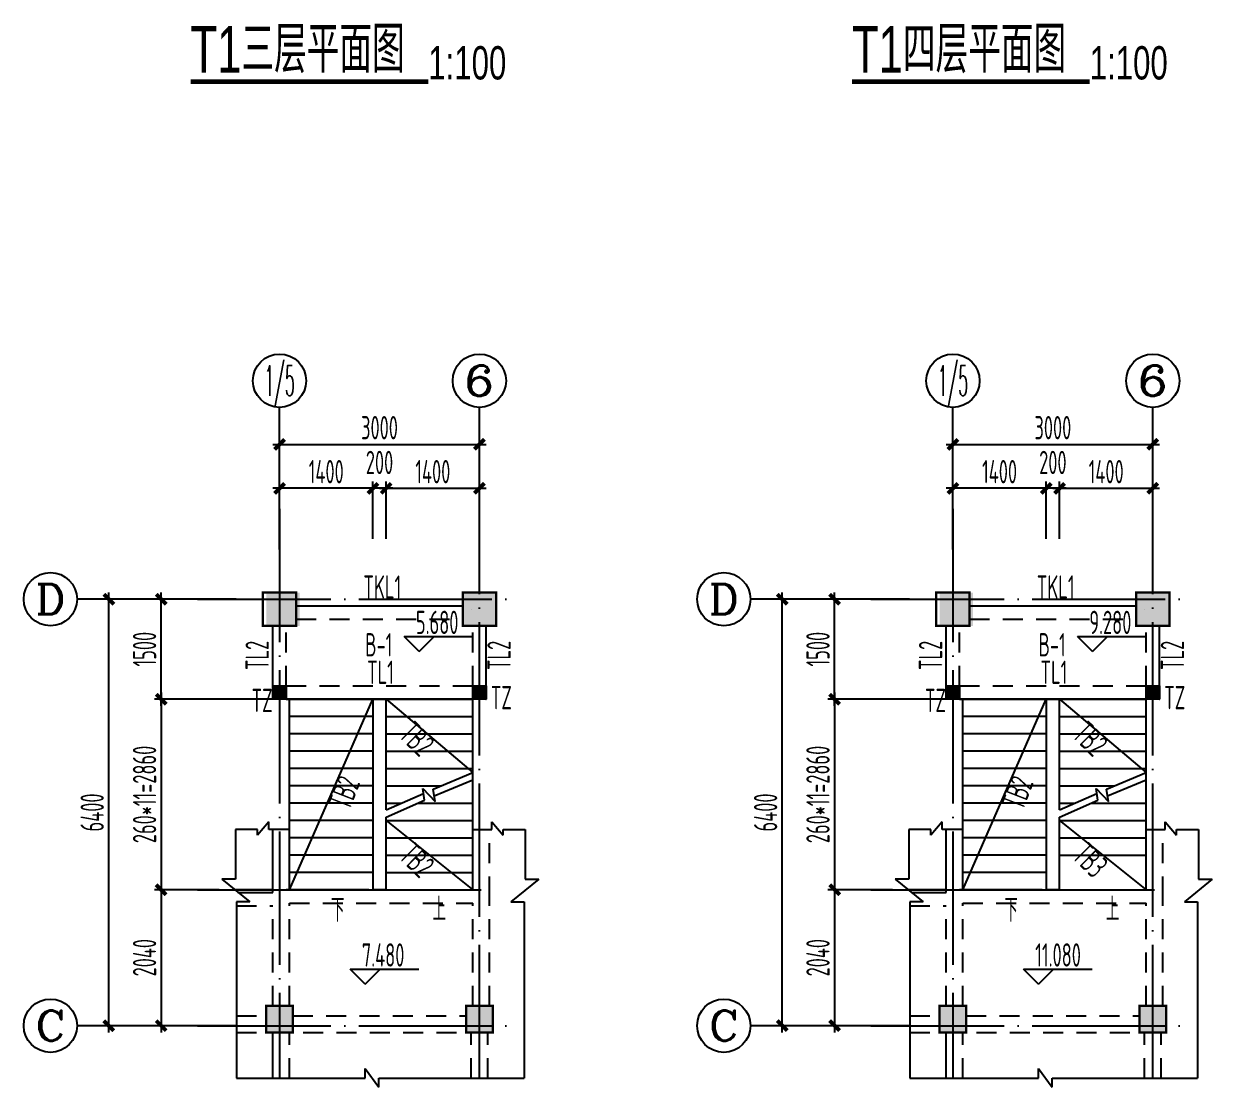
# Model space of a CAD drawing. Extents: x -472319 to -112444, y -516749 to -5704.
# Drawn here: x -192346 to -174507, y -431916 to -415958 of the extents above; entities that cross this region are included whole.
import ezdxf
from ezdxf.enums import TextEntityAlignment as Align

# ---------------------------------------------------------------- set-up
doc = ezdxf.new("R2010")
doc.units = 0
doc.header["$LTSCALE"] = 100
doc.header["$MEASUREMENT"] = 0
for name, pattern in [('3', [5, 3, -2]), ('CENTER', [2, 1.25, -0.25, 0.25, -0.25]), ('DOTE', [2.42, 2, -0.2, 0.02, -0.2])]:
    doc.linetypes.add(name, pattern=pattern)
for name, color, linetype in [('1301', 24, 'Continuous'), ('AXIS', 3, 'Continuous'), ('AXIS_TEXT', 7, 'Continuous'), ('COLUMN', 9, 'Continuous'), ('DIM_ELEV', 3, 'Continuous'), ('DIM_SYMB', 3, 'Continuous'), ('DOTE', 1, 'CENTER'), ('PUB_DIM', 3, 'Continuous'), ('S_BEAM', 4, 'Continuous'), ('S_BEAMDASH', 134, '3'), ('S_CL', 2, 'Continuous'), ('STAIR', 2, 'Continuous'), ('填充', 8, 'Continuous'), ('板标注', 221, 'Continuous'), ('梁', 4, 'Continuous'), ('梁虚线', 134, '3')]:
    doc.layers.add(name, color=color, linetype=linetype)
doc.styles.add('_TCH_AXIS', font='COMPLEX', dxfattribs={"bigfont": 'GBCBIG'})
doc.styles.add('COMPLEX', font='COMPLEX')
doc.styles.add('eromans.shx', font='eromans.shx', dxfattribs={"width": 0.7, "bigfont": 'hztxt.shx'})
doc.styles.add('HZ', font='tssdeng.shx', dxfattribs={"width": 0.6, "height": 350, "bigfont": 'a.shx'})
doc.dimstyles.new('DIMN', dxfattribs={"dimtxt": 350, "dimasz": 150, "dimexe": 100, "dimexo": 100, "dimgap": 75, "dimtad": 1, "dimdec": 0, "dimzin": 0, "dimdsep": 46, "dimtxsty": 'HZ', "dimblk": 'ARCHTICK', "dimcen": 0.09, "dimdle": 100, "dimclrd": 3, "dimclre": 3, "dimclrt": 7, "dimazin": 2, "dimtfac": 1, "dimtdec": 0, "dimtmove": 2, "dimatfit": 3, "dimldrblk": 'ARCHTICK', "dimfxl": 1, "dimtolj": 1, "dimtzin": 0, "dimarcsym": 0})

# ---------------------------------------------------------------- blocks, each defined once
blk = doc.blocks.new('_ArchTick')
at = {"color": 0, "linetype": 'ByBlock', "const_width": 0.4}
blk.add_lwpolyline([(-0.5, -0.5), (0.5, 0.5)], dxfattribs=at)
blk = doc.blocks.new('*D2697')
at = {"layer": 'AXIS', "color": 3, "lineweight": -2, "transparency": 16777216}
for p, q in [((-188506, -423139), (-188506, -422169)), ((-185506, -423139), (-185506, -422169)), ((-188606, -422269), (-185406, -422269))]:
    blk.add_line(p, q, dxfattribs=at)
at = {"layer": 'Defpoints', "color": 0, "transparency": 16777216}
for p in [(-185506, -422269), (-188506, -423239), (-185506, -423239)]:
    blk.add_point(p, dxfattribs=at)
at = {"layer": 'AXIS', "color": 3, "lineweight": -2, "transparency": 16777216, "xscale": 150, "yscale": 150, "zscale": 150, "rotation": 180}
blk.add_blockref('_ArchTick', (-188506, -422269), dxfattribs=at)
at = {"layer": 'AXIS', "color": 3, "lineweight": -2, "transparency": 16777216, "xscale": 150, "yscale": 150, "zscale": 150}
blk.add_blockref('_ArchTick', (-185506, -422269), dxfattribs=at)
at = {"layer": 'AXIS', "color": 7, "transparency": 16777216, "insert": (-187006, -422019), "char_height": 350, "attachment_point": 5, "style": 'HZ'}
blk.add_mtext('\\A1;3000', dxfattribs=at)
blk = doc.blocks.new('*D2698')
at = {"layer": 'AXIS', "color": 3, "lineweight": -2, "transparency": 16777216}
for p, q in [((-191069, -431093), (-191069, -424493)), ((-189839, -424593), (-191169, -424593)), ((-189839, -430993), (-191169, -430993))]:
    blk.add_line(p, q, dxfattribs=at)
at = {"layer": 'Defpoints', "color": 0, "transparency": 16777216}
for p in [(-191069, -424593), (-189739, -424593), (-189739, -430993)]:
    blk.add_point(p, dxfattribs=at)
at = {"layer": 'AXIS', "color": 3, "lineweight": -2, "transparency": 16777216, "xscale": 150, "yscale": 150, "zscale": 150}
for p, rotation in [((-191069, -424593), 90), ((-191069, -430993), 270)]:
    blk.add_blockref('_ArchTick', p, dxfattribs=dict(at, rotation=rotation))
at = {"layer": 'AXIS', "color": 7, "transparency": 16777216, "insert": (-191319, -427793), "char_height": 350, "attachment_point": 5, "rotation": 90, "style": 'HZ'}
blk.add_mtext('\\A1;6400', dxfattribs=at)
blk = doc.blocks.new('_AXISO')
blk.add_circle((0, 0), 0.5)
at = {"layer": 'AXIS_TEXT', "style": 'COMPLEX', "width": 1.041667}
blk.add_attdef('A', text='', height=0.56, dxfattribs=at).set_placement((-0.25, -0.28), (0.25, -0.28), align=Align.FIT)
blk = doc.blocks.new('*D2699')
at = {"layer": '1301', "color": 3, "lineweight": -2, "transparency": 16777216}
for p, q in [((-189412, -428953), (-190383, -428953)), ((-190283, -428853), (-190283, -431093)), ((-189384, -430993), (-190383, -430993))]:
    blk.add_line(p, q, dxfattribs=at)
at = {"layer": 'Defpoints', "color": 0, "transparency": 16777216}
for p in [(-189312, -428953), (-190283, -430993), (-189284, -430993)]:
    blk.add_point(p, dxfattribs=at)
at = {"layer": '1301', "color": 3, "lineweight": -2, "transparency": 16777216, "xscale": 150, "yscale": 150, "zscale": 150}
for p, rotation in [((-190283, -428953), 90), ((-190283, -430993), 270)]:
    blk.add_blockref('_ArchTick', p, dxfattribs=dict(at, rotation=rotation))
at = {"layer": '1301', "color": 7, "transparency": 16777216, "insert": (-190533, -429973), "char_height": 350, "attachment_point": 5, "rotation": 90, "style": 'HZ'}
blk.add_mtext('\\A1;2040', dxfattribs=at)
blk = doc.blocks.new('*D2700')
at = {"layer": 'Defpoints', "color": 0, "transparency": 16777216}
for p in [(-190283, -424593), (-189429, -424593), (-189429, -426093)]:
    blk.add_point(p, dxfattribs=at)
at = {"layer": '填充', "color": 3, "lineweight": -2, "transparency": 16777216}
for p, q in [((-190283, -426193), (-190283, -424493)), ((-189529, -424593), (-190383, -424593)), ((-189529, -426093), (-190383, -426093))]:
    blk.add_line(p, q, dxfattribs=at)
at = {"layer": '填充', "color": 3, "lineweight": -2, "transparency": 16777216, "xscale": 150, "yscale": 150, "zscale": 150}
for p, rotation in [((-190283, -424593), 90), ((-190283, -426093), 270)]:
    blk.add_blockref('_ArchTick', p, dxfattribs=dict(at, rotation=rotation))
at = {"layer": '填充', "color": 7, "transparency": 16777216, "insert": (-190533, -425343), "char_height": 350, "attachment_point": 5, "rotation": 90, "style": 'HZ'}
blk.add_mtext('\\A1;1500', dxfattribs=at)
blk = doc.blocks.new('*D2701')
at = {"layer": 'Defpoints', "color": 0, "transparency": 16777216}
for p in [(-189529, -426093), (-190283, -428953), (-189529, -428953)]:
    blk.add_point(p, dxfattribs=at)
at = {"layer": '填充', "color": 3, "lineweight": -2, "transparency": 16777216}
for p, q in [((-189629, -426093), (-190383, -426093)), ((-190283, -425993), (-190283, -429053)), ((-189629, -428953), (-190383, -428953))]:
    blk.add_line(p, q, dxfattribs=at)
at = {"layer": '填充', "color": 3, "lineweight": -2, "transparency": 16777216, "xscale": 150, "yscale": 150, "zscale": 150}
for p, rotation in [((-190283, -426093), 90), ((-190283, -428953), 270)]:
    blk.add_blockref('_ArchTick', p, dxfattribs=dict(at, rotation=rotation))
at = {"layer": '填充', "color": 7, "transparency": 16777216, "insert": (-190533, -427523), "char_height": 350, "attachment_point": 5, "rotation": 90, "style": 'HZ'}
blk.add_mtext('\\A1;260*11=2860', dxfattribs=at)
blk = doc.blocks.new('*D2702')
at = {"layer": 'AXIS', "color": 3, "lineweight": -2, "transparency": 16777216}
for p, q in [((-186806, -422929), (-187206, -422929)), ((-187106, -423647), (-187106, -422829)), ((-186906, -423647), (-186906, -422829))]:
    blk.add_line(p, q, dxfattribs=at)
at = {"layer": 'Defpoints', "color": 0, "transparency": 16777216}
for p in [(-187106, -422929), (-187106, -423747), (-186906, -423747)]:
    blk.add_point(p, dxfattribs=at)
at = {"layer": 'AXIS', "color": 3, "lineweight": -2, "transparency": 16777216, "xscale": 150, "yscale": 150, "zscale": 150, "rotation": 180}
blk.add_blockref('_ArchTick', (-187106, -422929), dxfattribs=at)
at = {"layer": 'AXIS', "color": 3, "lineweight": -2, "transparency": 16777216, "xscale": 150, "yscale": 150, "zscale": 150}
blk.add_blockref('_ArchTick', (-186906, -422929), dxfattribs=at)
at = {"layer": 'AXIS', "color": 7, "transparency": 16777216, "insert": (-187006, -422541), "char_height": 350, "attachment_point": 5, "style": 'HZ'}
blk.add_mtext('\\A1;200', dxfattribs=at)
blk = doc.blocks.new('*D2703')
at = {"layer": 'AXIS', "color": 3, "lineweight": -2, "transparency": 16777216}
for p, q in [((-187006, -422929), (-185406, -422929)), ((-186906, -423687), (-186906, -422829)), ((-185506, -423687), (-185506, -422829))]:
    blk.add_line(p, q, dxfattribs=at)
at = {"layer": 'Defpoints', "color": 0, "transparency": 16777216}
for p in [(-185506, -422929), (-186906, -423787), (-185506, -423787)]:
    blk.add_point(p, dxfattribs=at)
at = {"layer": 'AXIS', "color": 3, "lineweight": -2, "transparency": 16777216, "xscale": 150, "yscale": 150, "zscale": 150, "rotation": 180}
blk.add_blockref('_ArchTick', (-186906, -422929), dxfattribs=at)
at = {"layer": 'AXIS', "color": 3, "lineweight": -2, "transparency": 16777216, "xscale": 150, "yscale": 150, "zscale": 150}
blk.add_blockref('_ArchTick', (-185506, -422929), dxfattribs=at)
at = {"layer": 'AXIS', "color": 7, "transparency": 16777216, "insert": (-186206, -422679), "char_height": 350, "attachment_point": 5, "style": 'HZ'}
blk.add_mtext('\\A1;1400', dxfattribs=at)
blk = doc.blocks.new('*D2704')
at = {"layer": 'AXIS', "color": 3, "lineweight": -2, "transparency": 16777216}
for p, q in [((-187006, -422929), (-188606, -422929)), ((-188506, -423687), (-188506, -422829)), ((-187106, -423687), (-187106, -422829))]:
    blk.add_line(p, q, dxfattribs=at)
at = {"layer": 'Defpoints', "color": 0, "transparency": 16777216}
for p in [(-188506, -422929), (-188506, -423787), (-187106, -423787)]:
    blk.add_point(p, dxfattribs=at)
at = {"layer": 'AXIS', "color": 3, "lineweight": -2, "transparency": 16777216, "xscale": 150, "yscale": 150, "zscale": 150, "rotation": 180}
blk.add_blockref('_ArchTick', (-188506, -422929), dxfattribs=at)
at = {"layer": 'AXIS', "color": 3, "lineweight": -2, "transparency": 16777216, "xscale": 150, "yscale": 150, "zscale": 150}
blk.add_blockref('_ArchTick', (-187106, -422929), dxfattribs=at)
at = {"layer": 'AXIS', "color": 7, "transparency": 16777216, "insert": (-187806, -422679), "char_height": 350, "attachment_point": 5, "style": 'HZ'}
blk.add_mtext('\\A1;1400', dxfattribs=at)
blk = doc.blocks.new('*D2705')
at = {"layer": 'AXIS', "color": 3, "lineweight": -2, "transparency": 16777216}
for p, q in [((-178399, -423139), (-178399, -422169)), ((-175399, -423139), (-175399, -422169)), ((-178499, -422269), (-175299, -422269))]:
    blk.add_line(p, q, dxfattribs=at)
at = {"layer": 'Defpoints', "color": 0, "transparency": 16777216}
for p in [(-175399, -422269), (-178399, -423239), (-175399, -423239)]:
    blk.add_point(p, dxfattribs=at)
at = {"layer": 'AXIS', "color": 3, "lineweight": -2, "transparency": 16777216, "xscale": 150, "yscale": 150, "zscale": 150, "rotation": 180}
blk.add_blockref('_ArchTick', (-178399, -422269), dxfattribs=at)
at = {"layer": 'AXIS', "color": 3, "lineweight": -2, "transparency": 16777216, "xscale": 150, "yscale": 150, "zscale": 150}
blk.add_blockref('_ArchTick', (-175399, -422269), dxfattribs=at)
at = {"layer": 'AXIS', "color": 7, "transparency": 16777216, "insert": (-176899, -422019), "char_height": 350, "attachment_point": 5, "style": 'HZ'}
blk.add_mtext('\\A1;3000', dxfattribs=at)
blk = doc.blocks.new('*D2706')
at = {"layer": 'AXIS', "color": 3, "lineweight": -2, "transparency": 16777216}
for p, q in [((-180961, -431093), (-180961, -424493)), ((-179731, -424593), (-181061, -424593)), ((-179731, -430993), (-181061, -430993))]:
    blk.add_line(p, q, dxfattribs=at)
at = {"layer": 'Defpoints', "color": 0, "transparency": 16777216}
for p in [(-180961, -424593), (-179631, -424593), (-179631, -430993)]:
    blk.add_point(p, dxfattribs=at)
at = {"layer": 'AXIS', "color": 3, "lineweight": -2, "transparency": 16777216, "xscale": 150, "yscale": 150, "zscale": 150}
for p, rotation in [((-180961, -424593), 90), ((-180961, -430993), 270)]:
    blk.add_blockref('_ArchTick', p, dxfattribs=dict(at, rotation=rotation))
at = {"layer": 'AXIS', "color": 7, "transparency": 16777216, "insert": (-181211, -427793), "char_height": 350, "attachment_point": 5, "rotation": 90, "style": 'HZ'}
blk.add_mtext('\\A1;6400', dxfattribs=at)
blk = doc.blocks.new('*D2707')
at = {"layer": '1301', "color": 3, "lineweight": -2, "transparency": 16777216}
for p, q in [((-179304, -428953), (-180275, -428953)), ((-180175, -428853), (-180175, -431093)), ((-179276, -430993), (-180275, -430993))]:
    blk.add_line(p, q, dxfattribs=at)
at = {"layer": 'Defpoints', "color": 0, "transparency": 16777216}
for p in [(-179204, -428953), (-180175, -430993), (-179176, -430993)]:
    blk.add_point(p, dxfattribs=at)
at = {"layer": '1301', "color": 3, "lineweight": -2, "transparency": 16777216, "xscale": 150, "yscale": 150, "zscale": 150}
for p, rotation in [((-180175, -428953), 90), ((-180175, -430993), 270)]:
    blk.add_blockref('_ArchTick', p, dxfattribs=dict(at, rotation=rotation))
at = {"layer": '1301', "color": 7, "transparency": 16777216, "insert": (-180425, -429973), "char_height": 350, "attachment_point": 5, "rotation": 90, "style": 'HZ'}
blk.add_mtext('\\A1;2040', dxfattribs=at)
blk = doc.blocks.new('*D2708')
at = {"layer": 'Defpoints', "color": 0, "transparency": 16777216}
for p in [(-180175, -424593), (-179321, -424593), (-179321, -426093)]:
    blk.add_point(p, dxfattribs=at)
at = {"layer": '填充', "color": 3, "lineweight": -2, "transparency": 16777216}
for p, q in [((-180175, -426193), (-180175, -424493)), ((-179421, -424593), (-180275, -424593)), ((-179421, -426093), (-180275, -426093))]:
    blk.add_line(p, q, dxfattribs=at)
at = {"layer": '填充', "color": 3, "lineweight": -2, "transparency": 16777216, "xscale": 150, "yscale": 150, "zscale": 150}
for p, rotation in [((-180175, -424593), 90), ((-180175, -426093), 270)]:
    blk.add_blockref('_ArchTick', p, dxfattribs=dict(at, rotation=rotation))
at = {"layer": '填充', "color": 7, "transparency": 16777216, "insert": (-180425, -425343), "char_height": 350, "attachment_point": 5, "rotation": 90, "style": 'HZ'}
blk.add_mtext('\\A1;1500', dxfattribs=at)
blk = doc.blocks.new('*D2709')
at = {"layer": 'Defpoints', "color": 0, "transparency": 16777216}
for p in [(-179421, -426093), (-180175, -428953), (-179421, -428953)]:
    blk.add_point(p, dxfattribs=at)
at = {"layer": '填充', "color": 3, "lineweight": -2, "transparency": 16777216}
for p, q in [((-179521, -426093), (-180275, -426093)), ((-180175, -425993), (-180175, -429053)), ((-179521, -428953), (-180275, -428953))]:
    blk.add_line(p, q, dxfattribs=at)
at = {"layer": '填充', "color": 3, "lineweight": -2, "transparency": 16777216, "xscale": 150, "yscale": 150, "zscale": 150}
for p, rotation in [((-180175, -426093), 90), ((-180175, -428953), 270)]:
    blk.add_blockref('_ArchTick', p, dxfattribs=dict(at, rotation=rotation))
at = {"layer": '填充', "color": 7, "transparency": 16777216, "insert": (-180425, -427523), "char_height": 350, "attachment_point": 5, "rotation": 90, "style": 'HZ'}
blk.add_mtext('\\A1;260*11=2860', dxfattribs=at)
blk = doc.blocks.new('*D2710')
at = {"layer": 'AXIS', "color": 3, "lineweight": -2, "transparency": 16777216}
for p, q in [((-176699, -422929), (-177099, -422929)), ((-176999, -423647), (-176999, -422829)), ((-176799, -423647), (-176799, -422829))]:
    blk.add_line(p, q, dxfattribs=at)
at = {"layer": 'Defpoints', "color": 0, "transparency": 16777216}
for p in [(-176999, -422929), (-176999, -423747), (-176799, -423747)]:
    blk.add_point(p, dxfattribs=at)
at = {"layer": 'AXIS', "color": 3, "lineweight": -2, "transparency": 16777216, "xscale": 150, "yscale": 150, "zscale": 150, "rotation": 180}
blk.add_blockref('_ArchTick', (-176999, -422929), dxfattribs=at)
at = {"layer": 'AXIS', "color": 3, "lineweight": -2, "transparency": 16777216, "xscale": 150, "yscale": 150, "zscale": 150}
blk.add_blockref('_ArchTick', (-176799, -422929), dxfattribs=at)
at = {"layer": 'AXIS', "color": 7, "transparency": 16777216, "insert": (-176899, -422541), "char_height": 350, "attachment_point": 5, "style": 'HZ'}
blk.add_mtext('\\A1;200', dxfattribs=at)
blk = doc.blocks.new('*D2711')
at = {"layer": 'AXIS', "color": 3, "lineweight": -2, "transparency": 16777216}
for p, q in [((-176899, -422929), (-175299, -422929)), ((-176799, -423687), (-176799, -422829)), ((-175399, -423687), (-175399, -422829))]:
    blk.add_line(p, q, dxfattribs=at)
at = {"layer": 'Defpoints', "color": 0, "transparency": 16777216}
for p in [(-175399, -422929), (-176799, -423787), (-175399, -423787)]:
    blk.add_point(p, dxfattribs=at)
at = {"layer": 'AXIS', "color": 3, "lineweight": -2, "transparency": 16777216, "xscale": 150, "yscale": 150, "zscale": 150, "rotation": 180}
blk.add_blockref('_ArchTick', (-176799, -422929), dxfattribs=at)
at = {"layer": 'AXIS', "color": 3, "lineweight": -2, "transparency": 16777216, "xscale": 150, "yscale": 150, "zscale": 150}
blk.add_blockref('_ArchTick', (-175399, -422929), dxfattribs=at)
at = {"layer": 'AXIS', "color": 7, "transparency": 16777216, "insert": (-176099, -422679), "char_height": 350, "attachment_point": 5, "style": 'HZ'}
blk.add_mtext('\\A1;1400', dxfattribs=at)
blk = doc.blocks.new('*D2712')
at = {"layer": 'AXIS', "color": 3, "lineweight": -2, "transparency": 16777216}
for p, q in [((-176899, -422929), (-178499, -422929)), ((-178399, -423687), (-178399, -422829)), ((-176999, -423687), (-176999, -422829))]:
    blk.add_line(p, q, dxfattribs=at)
at = {"layer": 'Defpoints', "color": 0, "transparency": 16777216}
for p in [(-178399, -422929), (-178399, -423787), (-176999, -423787)]:
    blk.add_point(p, dxfattribs=at)
at = {"layer": 'AXIS', "color": 3, "lineweight": -2, "transparency": 16777216, "xscale": 150, "yscale": 150, "zscale": 150, "rotation": 180}
blk.add_blockref('_ArchTick', (-178399, -422929), dxfattribs=at)
at = {"layer": 'AXIS', "color": 3, "lineweight": -2, "transparency": 16777216, "xscale": 150, "yscale": 150, "zscale": 150}
blk.add_blockref('_ArchTick', (-176999, -422929), dxfattribs=at)
at = {"layer": 'AXIS', "color": 7, "transparency": 16777216, "insert": (-177699, -422679), "char_height": 350, "attachment_point": 5, "style": 'HZ'}
blk.add_mtext('\\A1;1400', dxfattribs=at)

msp = doc.modelspace()

# ---------------------------------------------------------------- hatches: boundary and pattern name
at = {"layer": 'COLUMN'}
h = msp.add_hatch(dxfattribs=at)
h.set_pattern_fill('ANSI31', color=0)
h.set_pattern_definition([(45, (-179843.99805, -240354.82925), (-0.08838834765, 0.08838834765), [])])
h.paths.add_polyline_path([(-188406.498, -426092.829), (-188606.498, -426092.829), (-188606.498, -425892.829), (-188406.498, -425892.829)])
h = msp.add_hatch(dxfattribs=at)
h.set_pattern_fill('ANSI31', color=0)
h.set_pattern_definition([(45, (-182843.99805, -240354.82925), (-0.08838834765, 0.08838834765), [])])
h.paths.add_polyline_path([(-185406.498, -426092.829), (-185606.498, -426092.829), (-185606.498, -425892.829), (-185406.498, -425892.829)])
h = msp.add_hatch(dxfattribs=at)
h.set_pattern_fill('ANSI31', color=0)
h.set_pattern_definition([(45, (-169736.49805, -240354.82925), (-0.08838834765, 0.08838834765), [])])
h.paths.add_polyline_path([(-178298.998, -426092.829), (-178498.998, -426092.829), (-178498.998, -425892.829), (-178298.998, -425892.829)])
h = msp.add_hatch(dxfattribs=at)
h.set_pattern_fill('ANSI31', color=0)
h.set_pattern_definition([(45, (-172736.49805, -240354.82925), (-0.08838834765, 0.08838834765), [])])
h.paths.add_polyline_path([(-175298.998, -426092.829), (-175498.998, -426092.829), (-175498.998, -425892.829), (-175298.998, -425892.829)])
at = {"layer": 'S_CL'}
h = msp.add_hatch(dxfattribs=at)
h.set_pattern_fill('ANSI31', color=256, style=0)
h.set_pattern_definition([(45, (21528.5, 2362.5), (-0.088388347648, 0.088388347648), [])])
h.paths.add_polyline_path([(-188206.498, -424992.829), (-188206.498, -424492.829), (-188706.498, -424492.829), (-188706.498, -424992.829)])
h.paths.add_polyline_path([(-185256.5, -424992.829), (-185256.5, -424492.829), (-185756.5, -424492.829), (-185756.5, -424992.829)])
h.paths.add_polyline_path([(-185306.5, -431092.83), (-185306.5, -430692.83), (-185706.5, -430692.83), (-185706.5, -431092.83)])
h.paths.add_polyline_path([(-188306.498, -431092.83), (-188306.498, -430692.83), (-188706.498, -430692.83), (-188706.498, -431092.83)])
h = msp.add_hatch(dxfattribs=at)
h.set_pattern_fill('ANSI31', color=256, style=0)
h.set_pattern_definition([(45, (31636, 2362.5), (-0.088388347648, 0.088388347648), [])])
h.paths.add_polyline_path([(-178098.998, -424992.829), (-178098.998, -424492.829), (-178598.998, -424492.829), (-178598.998, -424992.829)])
h.paths.add_polyline_path([(-175149, -424992.829), (-175149, -424492.829), (-175649, -424492.829), (-175649, -424992.829)])
h.paths.add_polyline_path([(-175199, -431092.83), (-175199, -430692.83), (-175599, -430692.83), (-175599, -431092.83)])
h.paths.add_polyline_path([(-178198.998, -431092.83), (-178198.998, -430692.83), (-178598.998, -430692.83), (-178598.998, -431092.83)])

# ---------------------------------------------------------------- linework, layer by layer
at = {"layer": 'AXIS'}
for p, q in [((-188506.498, -423848.181), (-188506.498, -421714.386)), ((-185506.498, -423848.181), (-185506.498, -421714.386)), ((-178398.998, -423848.181), (-178398.998, -421714.386)), ((-175398.998, -423848.181), (-175398.998, -421714.386)), ((-189157.317, -424592.829), (-191545.817, -424592.829)), ((-179049.817, -424592.829), (-181438.317, -424592.829)), ((-189157.317, -430992.83), (-191545.817, -430992.83)), ((-179049.817, -430992.83), (-181438.317, -430992.83))]:
    msp.add_line(p, q, dxfattribs=at)
at = {"layer": 'COLUMN', "color": 0}
for points in [[(-188406.498, -426092.829), (-188606.498, -426092.829), (-188606.498, -425892.829), (-188406.498, -425892.829)], [(-185406.498, -426092.829), (-185606.498, -426092.829), (-185606.498, -425892.829), (-185406.498, -425892.829)], [(-178298.998, -426092.829), (-178498.998, -426092.829), (-178498.998, -425892.829), (-178298.998, -425892.829)], [(-175298.998, -426092.829), (-175498.998, -426092.829), (-175498.998, -425892.829), (-175298.998, -425892.829)]]:
    msp.add_lwpolyline(points, close=True, dxfattribs=at)
at = {"layer": 'DIM_ELEV'}
for p, q in [((-186412, -425379.829), (-186637, -425154.829)), ((-186637, -425154.829), (-185607.201, -425154.829)), ((-186412, -425379.829), (-186187, -425154.829)), ((-176304.5, -425379.829), (-176529.5, -425154.829)), ((-176529.5, -425154.829), (-175499.701, -425154.829)), ((-176304.5, -425379.829), (-176079.5, -425154.829)), ((-187223, -430370.329), (-187448, -430145.329)), ((-187448, -430145.329), (-186418.201, -430145.329)), ((-187223, -430370.329), (-186998, -430145.329)), ((-177115.5, -430370.329), (-177340.5, -430145.329)), ((-177340.5, -430145.329), (-176310.701, -430145.329)), ((-177115.5, -430370.329), (-176890.5, -430145.329))]:
    msp.add_line(p, q, dxfattribs=at)
at = {"layer": 'DIM_SYMB'}
for points in [[(-187756.498, -429082.829, 0, 0, 0), (-187756.498, -425510.596, 0, 0, 0), (-186256.498, -425510.596, 0, 0, 0), (-186256.498, -427242.829, 40, 0, 0), (-186256.498, -427392.829, 0, 0, 0)], [(-177648.998, -429082.829, 0, 0, 0), (-177648.998, -425510.596, 0, 0, 0), (-176148.998, -425510.596, 0, 0, 0), (-176148.998, -427242.829, 40, 0, 0), (-176148.998, -427392.829, 0, 0, 0)], [(-186226.498, -429125.192, 0, 0, 0), (-186226.498, -427845.192, 40, 0, 0), (-186226.498, -427695.192, 0, 0, 0)], [(-176118.998, -429125.192, 0, 0, 0), (-176118.998, -427845.192, 40, 0, 0), (-176118.998, -427695.192, 0, 0, 0)]]:
    msp.add_lwpolyline(points, format="xyseb", dxfattribs=at)
at = {"layer": 'DOTE', "linetype": 'DOTE', "ltscale": 10}
for p, q in [((-188506.498, -423238.681), (-188506.498, -431780.329)), ((-185506.498, -431779.329), (-185506.498, -423238.681)), ((-178398.998, -423238.681), (-178398.998, -431780.329)), ((-175398.998, -431779.329), (-175398.998, -423238.681)), ((-189738.817, -424592.829), (-184964, -424592.829)), ((-179631.317, -424592.829), (-174856.5, -424592.829)), ((-185406.498, -426092.829), (-189883.809, -426092.829)), ((-175298.998, -426092.829), (-179776.309, -426092.829)), ((-189738.817, -428952.829), (-185481.498, -428952.829)), ((-189738.817, -428952.829), (-188606.5, -428952.829)), ((-179631.317, -428952.829), (-175373.998, -428952.829)), ((-179631.317, -428952.829), (-178499, -428952.829)), ((-189738.817, -430992.83), (-184964, -430992.83)), ((-179631.317, -430992.83), (-174856.5, -430992.83))]:
    msp.add_line(p, q, dxfattribs=at)
at = {"layer": 'PUB_DIM', "const_width": 70}
for points in [[(-189843.046, -416828.829), (-186273.954, -416828.829)], [(-179914.546, -416828.829), (-176345.454, -416828.829)]]:
    msp.add_lwpolyline(points, dxfattribs=at)
at = {"layer": 'S_BEAM'}
for p, q in [((-185631.5, -424742.829), (-185631.5, -424742.829)), ((-175524, -424742.829), (-175524, -424742.829)), ((-188356.5, -428952.829), (-188356.5, -426092.829)), ((-185606.5, -428952.829), (-185606.498, -426092.829)), ((-178249, -428952.829), (-178249, -426092.829)), ((-175499, -428952.829), (-175498.998, -426092.829)), ((-188606.5, -428992.829), (-188606.5, -428049.829)), ((-178499, -428992.829), (-178499, -428049.829)), ((-189130.56, -428992.829), (-188606.5, -428992.829)), ((-188356.5, -428952.829), (-185606.5, -428952.829)), ((-179023.06, -428992.829), (-178499, -428992.829)), ((-178249, -428952.829), (-175499, -428952.829)), ((-188606.5, -431780.329), (-188606.5, -431092.83)), ((-178499, -431780.329), (-178499, -431092.83))]:
    msp.add_line(p, q, dxfattribs=at)
at = {"layer": 'S_BEAMDASH'}
for p, q in [((-185356.5, -429052.829), (-185356.5, -428049.829)), ((-175249, -429052.829), (-175249, -428049.829)), ((-189151, -429192.829), (-188606.5, -429192.829)), ((-188606.5, -430692.83), (-188606.5, -429192.829)), ((-188356.5, -430692.83), (-188356.5, -429152.829)), ((-188356.5, -429152.829), (-185606.5, -429152.829)), ((-188356.5, -430692.83), (-188356.5, -429152.829)), ((-185606.5, -430692.83), (-185606.5, -429152.829)), ((-185356.5, -430692.83), (-185356.5, -429052.829)), ((-179043.5, -429192.829), (-178499, -429192.829)), ((-178499, -430692.83), (-178499, -429192.829)), ((-178249, -430692.83), (-178249, -429152.829)), ((-178249, -429152.829), (-175499, -429152.829)), ((-178249, -430692.83), (-178249, -429152.829)), ((-175499, -430692.83), (-175499, -429152.829)), ((-175249, -430692.83), (-175249, -429052.829)), ((-189151, -430842.83), (-188706.498, -430842.83)), ((-188306.498, -430842.83), (-185706.5, -430842.83)), ((-179043.5, -430842.83), (-178598.998, -430842.83)), ((-178198.998, -430842.83), (-175599, -430842.83)), ((-189151, -431092.83), (-185706.5, -431092.83)), ((-188356.5, -431780.329), (-188356.5, -431092.83)), ((-185631.5, -431779.329), (-185631.5, -431092.83)), ((-185381.5, -431779.329), (-185381.5, -431092.83)), ((-179043.5, -431092.83), (-175599, -431092.83)), ((-178249, -431780.329), (-178249, -431092.83)), ((-175524, -431779.329), (-175524, -431092.83)), ((-175274, -431779.329), (-175274, -431092.83))]:
    msp.add_line(p, q, dxfattribs=at)
at = {"layer": 'S_CL', "const_width": 35}
for points in [[(-188256.498, -424992.829), (-188256.498, -424492.829), (-188756.498, -424492.829), (-188756.498, -424992.829)], [(-185256.5, -424992.829), (-185256.5, -424492.829), (-185756.5, -424492.829), (-185756.5, -424992.829)], [(-178148.998, -424992.829), (-178148.998, -424492.829), (-178648.998, -424492.829), (-178648.998, -424992.829)], [(-175149, -424992.829), (-175149, -424492.829), (-175649, -424492.829), (-175649, -424992.829)], [(-188306.498, -431092.83), (-188306.498, -430692.83), (-188706.498, -430692.83), (-188706.498, -431092.83)], [(-185306.5, -431092.83), (-185306.5, -430692.83), (-185706.5, -430692.83), (-185706.5, -431092.83)], [(-178198.998, -431092.83), (-178198.998, -430692.83), (-178598.998, -430692.83), (-178598.998, -431092.83)], [(-175199, -431092.83), (-175199, -430692.83), (-175599, -430692.83), (-175599, -431092.83)]]:
    msp.add_lwpolyline(points, close=True, dxfattribs=at)
at = {"layer": 'STAIR'}
for p, q in [((-187166.498, -426092.829), (-188406.498, -426092.829)), ((-188406.498, -426092.829), (-187166.498, -426092.829)), ((-188356.5, -428952.829), (-187106.498, -426092.829)), ((-187106.498, -426092.829), (-187106.498, -428952.829)), ((-187106.498, -426092.829), (-187106.498, -428952.829)), ((-186906.498, -427754.203), (-186906.498, -426092.829)), ((-186906.498, -427754.203), (-186906.498, -426092.829)), ((-186906.498, -426092.829), (-185606.5, -427193.204)), ((-186846.498, -426092.829), (-185606.498, -426092.829)), ((-186846.498, -426092.829), (-185606.498, -426092.829)), ((-177058.998, -426092.829), (-178298.998, -426092.829)), ((-178298.998, -426092.829), (-177058.998, -426092.829)), ((-178249, -428952.829), (-176998.998, -426092.829)), ((-176998.998, -426092.829), (-176998.998, -428952.829)), ((-176998.998, -426092.829), (-176998.998, -428952.829)), ((-176798.998, -427754.203), (-176798.998, -426092.829)), ((-176798.998, -427754.203), (-176798.998, -426092.829)), ((-176798.998, -426092.829), (-175499, -427193.204)), ((-176738.998, -426092.829), (-175498.998, -426092.829)), ((-176738.998, -426092.829), (-175498.998, -426092.829)), ((-187106.498, -426352.829), (-188356.5, -426352.829)), ((-186906.498, -426352.829), (-185606.5, -426352.829)), ((-176998.998, -426352.829), (-178249, -426352.829)), ((-176798.998, -426352.829), (-175499, -426352.829)), ((-187106.498, -426612.829), (-188356.5, -426612.829)), ((-186906.498, -426612.829), (-185606.5, -426612.829)), ((-176998.998, -426612.829), (-178249, -426612.829)), ((-176798.998, -426612.829), (-175499, -426612.829)), ((-187106.498, -426872.829), (-188356.5, -426872.829)), ((-186906.498, -426872.829), (-185606.5, -426872.829)), ((-176998.998, -426872.829), (-178249, -426872.829)), ((-176798.998, -426872.829), (-175499, -426872.829)), ((-187106.498, -427132.829), (-188356.5, -427132.829)), ((-186906.498, -427132.829), (-185606.5, -427132.829)), ((-186200.409, -427443.524), (-185606.5, -427193.204)), ((-176998.998, -427132.829), (-178249, -427132.829)), ((-176798.998, -427132.829), (-175499, -427132.829)), ((-176092.909, -427443.524), (-175499, -427193.204)), ((-187106.498, -427392.829), (-188356.5, -427392.829)), ((-186906.498, -427392.829), (-186085.194, -427392.829)), ((-186184.661, -427545.847), (-185606.5, -427302.456)), ((-176998.998, -427392.829), (-178249, -427392.829)), ((-176798.998, -427392.829), (-175977.694, -427392.829)), ((-176077.161, -427545.847), (-175499, -427302.456)), ((-186906.498, -427754.203), (-186346.602, -427507.849)), ((-186330.854, -427610.172), (-186357.996, -427433.817)), ((-186357.996, -427433.817), (-186171.999, -427628.114)), ((-186171.999, -427628.114), (-186200.409, -427443.524)), ((-176798.998, -427754.203), (-176239.102, -427507.849)), ((-176223.354, -427610.172), (-176250.496, -427433.817)), ((-176250.496, -427433.817), (-176064.499, -427628.114)), ((-176064.499, -427628.114), (-176092.909, -427443.524)), ((-187106.498, -427652.829), (-188356.5, -427652.829)), ((-186906.498, -427863.455), (-186330.854, -427610.172)), ((-186906.498, -427652.829), (-186676.103, -427652.829)), ((-186427.803, -427652.829), (-185606.5, -427652.829)), ((-176998.998, -427652.829), (-178249, -427652.829)), ((-176798.998, -427863.455), (-176223.354, -427610.172)), ((-176798.998, -427652.829), (-176568.603, -427652.829)), ((-176320.303, -427652.829), (-175499, -427652.829)), ((-188668, -427932.829), (-188837, -428133.829)), ((-188668, -428049.829), (-188668, -427932.829)), ((-187106.498, -427912.829), (-188356.5, -427912.829)), ((-186906.498, -428952.829), (-186906.498, -427863.455)), ((-186906.498, -428952.829), (-186906.498, -427863.455)), ((-186906.498, -427912.829), (-185606.5, -427912.829)), ((-186906.498, -427912.829), (-185606.5, -428952.829)), ((-185320, -428049.829), (-185320, -427932.829)), ((-185320, -427932.829), (-185151, -428133.829)), ((-178560.5, -427932.829), (-178729.5, -428133.829)), ((-178560.5, -428049.829), (-178560.5, -427932.829)), ((-176998.998, -427912.829), (-178249, -427912.829)), ((-176798.998, -428952.829), (-176798.998, -427863.455)), ((-176798.998, -428952.829), (-176798.998, -427863.455)), ((-176798.998, -427912.829), (-175499, -427912.829)), ((-176798.998, -427912.829), (-175499, -428952.829)), ((-175212.5, -428049.829), (-175212.5, -427932.829)), ((-175212.5, -427932.829), (-175043.5, -428133.829)), ((-188837, -428049.829), (-189168.5, -428049.829)), ((-189168.5, -428049.829), (-189168.5, -428796.329)), ((-188837, -428133.829), (-188837, -428049.829)), ((-188356.5, -428049.829), (-188668, -428049.829)), ((-185606.5, -428049.829), (-185320, -428049.829)), ((-185151, -428133.829), (-185151, -428049.829)), ((-185151, -428049.829), (-184819.5, -428049.829)), ((-184819.5, -428049.829), (-184819.5, -428796.329)), ((-178729.5, -428049.829), (-179061, -428049.829)), ((-179061, -428049.829), (-179061, -428796.329)), ((-178729.5, -428133.829), (-178729.5, -428049.829)), ((-178249, -428049.829), (-178560.5, -428049.829)), ((-175499, -428049.829), (-175212.5, -428049.829)), ((-175043.5, -428133.829), (-175043.5, -428049.829)), ((-175043.5, -428049.829), (-174712, -428049.829)), ((-174712, -428049.829), (-174712, -428796.329)), ((-187106.498, -428172.829), (-188356.5, -428172.829)), ((-186906.498, -428172.829), (-185606.5, -428172.829)), ((-176998.998, -428172.829), (-178249, -428172.829)), ((-176798.998, -428172.829), (-175499, -428172.829)), ((-187106.498, -428432.829), (-188356.5, -428432.829)), ((-186906.498, -428432.829), (-185606.5, -428432.829)), ((-176998.998, -428432.829), (-178249, -428432.829)), ((-176798.998, -428432.829), (-175499, -428432.829)), ((-189168.5, -428796.329), (-189373.5, -428796.329)), ((-189373.5, -428796.329), (-188955, -429134.829)), ((-187106.498, -428692.829), (-188356.5, -428692.829)), ((-186906.498, -428692.829), (-185606.5, -428692.829)), ((-184614.5, -428796.329), (-185033, -429134.829)), ((-184819.5, -428796.329), (-184614.5, -428796.329)), ((-179061, -428796.329), (-179266, -428796.329)), ((-179266, -428796.329), (-178847.5, -429134.829)), ((-176998.998, -428692.829), (-178249, -428692.829)), ((-174507, -428796.329), (-174925.5, -429134.829)), ((-174712, -428796.329), (-174507, -428796.329)), ((-188606.5, -428952.829), (-189180.013, -428952.829)), ((-187166.498, -428952.829), (-188406.498, -428952.829)), ((-186906.498, -428952.829), (-187106.498, -428952.829)), ((-186846.498, -428952.829), (-185581.498, -428952.829)), ((-178499, -428952.829), (-179072.513, -428952.829)), ((-177058.998, -428952.829), (-178298.998, -428952.829)), ((-176798.998, -428952.829), (-176998.998, -428952.829)), ((-176738.998, -428952.829), (-175473.998, -428952.829)), ((-188955, -429134.829), (-189151, -429134.829)), ((-189151, -429134.829), (-189151, -431780.329)), ((-185033, -429134.829), (-184837, -429134.829)), ((-184837, -429134.829), (-184837, -431779.329)), ((-178847.5, -429134.829), (-179043.5, -429134.829)), ((-179043.5, -429134.829), (-179043.5, -431780.329)), ((-174925.5, -429134.829), (-174729.5, -429134.829)), ((-174729.5, -429134.829), (-174729.5, -431779.329)), ((-187220.5, -431780.329), (-187220.5, -431636.829)), ((-187220.5, -431636.829), (-187018, -431916.329)), ((-177113, -431780.329), (-177113, -431636.829)), ((-177113, -431636.829), (-176910.5, -431916.329)), ((-189151, -431780.329), (-187220.5, -431780.329)), ((-187018, -431916.329), (-187018, -431779.329)), ((-187018, -431779.329), (-184837, -431779.329)), ((-179043.5, -431780.329), (-177113, -431780.329)), ((-176910.5, -431916.329), (-176910.5, -431779.329)), ((-176910.5, -431779.329), (-174729.5, -431779.329))]:
    msp.add_line(p, q, dxfattribs=at)
at = {"layer": '梁'}
for p, q in [((-188256.498, -424692.829), (-185756.5, -424692.829)), ((-178148.998, -424692.829), (-175649, -424692.829)), ((-188606.498, -426092.829), (-188606.498, -424992.829)), ((-185406.498, -426092.829), (-185406.498, -424992.829)), ((-178498.998, -426092.829), (-178498.998, -424992.829)), ((-175298.998, -426092.829), (-175298.998, -424992.829)), ((-188406.498, -426092.829), (-185606.498, -426092.829)), ((-178298.998, -426092.829), (-175498.998, -426092.829))]:
    msp.add_line(p, q, dxfattribs=at)
at = {"layer": '梁虚线'}
for p, q in [((-188256.498, -424892.829), (-185756.5, -424892.829)), ((-178148.998, -424892.829), (-175649, -424892.829)), ((-188406.498, -425892.829), (-188406.498, -424992.829)), ((-185606.498, -425892.829), (-185606.498, -424992.829)), ((-178298.998, -425892.829), (-178298.998, -424992.829)), ((-175498.998, -425892.829), (-175498.998, -424992.829)), ((-188406.498, -425892.829), (-185606.498, -425892.829)), ((-178298.998, -425892.829), (-175498.998, -425892.829))]:
    msp.add_line(p, q, dxfattribs=at)

# ---------------------------------------------------------------- block references
at = {"layer": 'AXIS'}
ref = msp.add_blockref('_AXISO', (-188506.498, -421314.386), dxfattribs=dict(at, xscale=800, yscale=800, zscale=800))
ref.add_attrib('A', '1/5', dxfattribs={"layer": 'AXIS_TEXT', "height": 452.5483, "style": '_TCH_AXIS', "width": 0.411765}).set_placement((-188732.772, -421540.66), (-188280.224, -421540.66), align=Align.FIT)
ref = msp.add_blockref('_AXISO', (-185506.498, -421314.386), dxfattribs=dict(at, xscale=800, yscale=800, zscale=800))
ref.add_attrib('A', '6', dxfattribs={"layer": 'AXIS_TEXT', "height": 452.548, "style": '_TCH_AXIS', "width": 1.5}).set_placement((-185732.772, -421540.66), (-185280.224, -421540.66), align=Align.FIT)
ref = msp.add_blockref('_AXISO', (-178398.998, -421314.386), dxfattribs=dict(at, xscale=800, yscale=800, zscale=800))
ref.add_attrib('A', '1/5', dxfattribs={"layer": 'AXIS_TEXT', "height": 452.5483, "style": '_TCH_AXIS', "width": 0.411765}).set_placement((-178625.272, -421540.66), (-178172.724, -421540.66), align=Align.FIT)
ref = msp.add_blockref('_AXISO', (-175398.998, -421314.386), dxfattribs=dict(at, xscale=800, yscale=800, zscale=800))
ref.add_attrib('A', '6', dxfattribs={"layer": 'AXIS_TEXT', "height": 452.548, "style": '_TCH_AXIS', "width": 1.5}).set_placement((-175625.272, -421540.66), (-175172.724, -421540.66), align=Align.FIT)
ref = msp.add_blockref('_AXISO', (-191945.817, -424592.829), dxfattribs=dict(at, xscale=800, yscale=800, zscale=800))
ref.add_attrib('A', 'D', dxfattribs={"layer": 'AXIS_TEXT', "height": 452.548, "style": '_TCH_AXIS', "width": 1.235294}).set_placement((-192172.091, -424819.103), (-191719.543, -424819.103), align=Align.FIT)
ref = msp.add_blockref('_AXISO', (-181838.317, -424592.829), dxfattribs=dict(at, xscale=800, yscale=800, zscale=800))
ref.add_attrib('A', 'D', dxfattribs={"layer": 'AXIS_TEXT', "height": 452.548, "style": '_TCH_AXIS', "width": 1.235294}).set_placement((-182064.591, -424819.103), (-181612.043, -424819.103), align=Align.FIT)
ref = msp.add_blockref('_AXISO', (-191945.817, -430992.83), dxfattribs=dict(at, xscale=800, yscale=800, zscale=800))
ref.add_attrib('A', 'C', dxfattribs={"layer": 'AXIS_TEXT', "height": 452.548, "style": '_TCH_AXIS', "width": 1.4}).set_placement((-192172.091, -431219.104), (-191719.543, -431219.104), align=Align.FIT)
ref = msp.add_blockref('_AXISO', (-181838.317, -430992.83), dxfattribs=dict(at, xscale=800, yscale=800, zscale=800))
ref.add_attrib('A', 'C', dxfattribs={"layer": 'AXIS_TEXT', "height": 452.548, "style": '_TCH_AXIS', "width": 1.4}).set_placement((-182064.591, -431219.104), (-181612.043, -431219.104), align=Align.FIT)

# ---------------------------------------------------------------- texts
at = {"layer": 'PUB_DIM', "color": 7}
for s, height, style, width, p in [('T1三层平面图', 700, 'eromans.shx', 0.7, (-189843.046, -416693.829)), ('T1四层平面图', 700, 'eromans.shx', 0.7, (-179914.546, -416693.829)), ('1:100', 500, 'eromans.shx', 0.7, (-186273.954, -416793.829)), ('1:100', 500, 'eromans.shx', 0.7, (-176345.454, -416793.829)), ('TKL1', 350, 'HZ', 0.6, (-187248.011, -424585.258)), ('TKL1', 350, 'HZ', 0.6, (-177140.511, -424585.258)), ('5.680', 350, 'HZ', 0.6, (-186459.967, -425115.829)), ('9.280', 350, 'HZ', 0.6, (-176352.467, -425115.829)), ('B-1', 350, 'HZ', 0.6, (-187221.01, -425451.769)), ('B-1', 350, 'HZ', 0.6, (-177113.51, -425451.769)), ('TL1', 350, 'HZ', 0.6, (-187192.011, -425864.758)), ('TL1', 350, 'HZ', 0.6, (-177084.511, -425864.758)), ('TZ', 350, 'HZ', 0.6, (-188926.265, -426287.261)), ('TZ', 350, 'HZ', 0.6, (-185334.765, -426245.261)), ('TZ', 350, 'HZ', 0.6, (-178818.765, -426287.261)), ('TZ', 350, 'HZ', 0.6, (-175227.265, -426245.261)), ('下', 350, 'HZ', 0.6, (-187733.38, -429430.329)), ('上', 350, 'HZ', 0.6, (-186209.679, -429422.692)), ('下', 350, 'HZ', 0.6, (-177625.88, -429430.329)), ('上', 350, 'HZ', 0.6, (-176102.179, -429422.692)), ('7.480', 350, 'HZ', 0.6, (-187270.967, -430106.329)), ('11.080', 350, 'HZ', 0.6, (-177163.467, -430106.329))]:
    msp.add_text(s, height=height, dxfattribs=dict(at, style=style, width=width)).set_placement(p)
at = {"layer": 'PUB_DIM', "color": 7, "style": 'HZ', "width": 0.6}
for p in [(-188667.571, -425655.841), (-185037.071, -425655.841), (-178560.071, -425655.841), (-174929.571, -425655.841)]:
    msp.add_text('TL2', height=350, rotation=90, dxfattribs=at).set_placement(p)
at = {"layer": '板标注', "style": 'HZ', "width": 0.6}
for s, rotation, p in [('TB2', 315.3554285, (-186733.368, -426648.788)), ('TB2', 315.3554285, (-176625.868, -426648.788)), ('TB2', 68.6731368, (-187459.166, -427776.953)), ('TB2', 68.6731368, (-177351.666, -427776.953)), ('TB2', 315.3554285, (-186733.368, -428468.788)), ('TB3', 315.3554285, (-176625.868, -428468.788))]:
    msp.add_text(s, height=350, rotation=rotation, dxfattribs=at).set_placement(p)

# ---------------------------------------------------------------- dimensions: what is measured, and where the dimension line sits
at = {"layer": '1301', "color": 7}
for base, p1, p2, picture, middle in [((-190282.734, -430992.83), (-189311.734, -428952.829), (-189283.688, -430992.83), '*D2699', (-190532.734, -429972.83)), ((-180175.234, -430992.83), (-179204.234, -428952.829), (-179176.188, -430992.83), '*D2707', (-180425.234, -429972.83))]:
    dim = msp.add_linear_dim(base=base, p1=p1, p2=p2, angle=90, dimstyle='DIMN', override={"dimfxl": 100}, dxfattribs=at)
    dim.commit()
    dim.dimension.update_dxf_attribs({"geometry": picture, "text_midpoint": middle})
at = {"layer": 'AXIS'}
for p1, p2, distance, picture, middle in [((-188506.498, -423238.681), (-185506.498, -423238.681), 969.5, '*D2697', (-187006.498, -422019.181)), ((-178398.998, -423238.681), (-175398.998, -423238.681), 969.5, '*D2705', (-176898.998, -422019.181)), ((-189738.817, -430992.83), (-189738.817, -424592.829), 1330, '*D2698', (-191318.817, -427792.83)), ((-179631.317, -430992.83), (-179631.317, -424592.829), 1330, '*D2706', (-181211.317, -427792.83))]:
    dim = msp.add_aligned_dim(p1=p1, p2=p2, distance=distance, dimstyle='DIMN', dxfattribs=at)
    dim.commit()
    dim.dimension.update_dxf_attribs({"geometry": picture, "text_midpoint": middle})
for base, p1, p2, picture, middle in [((-187106.498, -422928.829), (-186906.498, -423746.829), (-187106.498, -423746.829), '*D2702', (-187006.498, -422541.329)), ((-176998.998, -422928.829), (-176798.998, -423746.829), (-176998.998, -423746.829), '*D2710', (-176898.998, -422541.329)), ((-188506.498, -422928.829), (-187106.498, -423787.329), (-188506.498, -423787.329), '*D2704', (-187806.498, -422678.829)), ((-185506.498, -422928.829), (-186906.498, -423787.329), (-185506.498, -423787.329), '*D2703', (-186206.498, -422678.829)), ((-178398.998, -422928.829), (-176998.998, -423787.329), (-178398.998, -423787.329), '*D2712', (-177698.998, -422678.829)), ((-175398.998, -422928.829), (-176798.998, -423787.329), (-175398.998, -423787.329), '*D2711', (-176098.998, -422678.829))]:
    dim = msp.add_linear_dim(base=base, p1=p1, p2=p2, dimstyle='DIMN', dxfattribs=at)
    dim.commit()
    dim.dimension.update_dxf_attribs({"geometry": picture, "text_midpoint": middle})
at = {"layer": '填充', "color": 7}
for base, p1, p2, picture, middle in [((-190282.734, -424592.829), (-189428.734, -426092.829), (-189428.734, -424592.829), '*D2700', (-190532.734, -425342.829)), ((-180175.234, -424592.829), (-179321.234, -426092.829), (-179321.234, -424592.829), '*D2708', (-180425.234, -425342.829))]:
    dim = msp.add_linear_dim(base=base, p1=p1, p2=p2, angle=90, dimstyle='DIMN', override={"dimfxl": 100}, dxfattribs=at)
    dim.commit()
    dim.dimension.update_dxf_attribs({"geometry": picture, "text_midpoint": middle})
for base, p1, p2, picture, middle in [((-190282.734, -428952.829), (-189528.734, -426092.829), (-189528.734, -428952.829), '*D2701', (-190532.734, -427522.829)), ((-180175.234, -428952.829), (-179421.234, -426092.829), (-179421.234, -428952.829), '*D2709', (-180425.234, -427522.829))]:
    dim = msp.add_linear_dim(base=base, p1=p1, p2=p2, angle=90, text='260*11=<>', dimstyle='DIMN', override={"dimfxl": 100}, dxfattribs=at)
    dim.commit()
    dim.dimension.update_dxf_attribs({"geometry": picture, "text_midpoint": middle})

doc.saveas('drawing.dxf')
